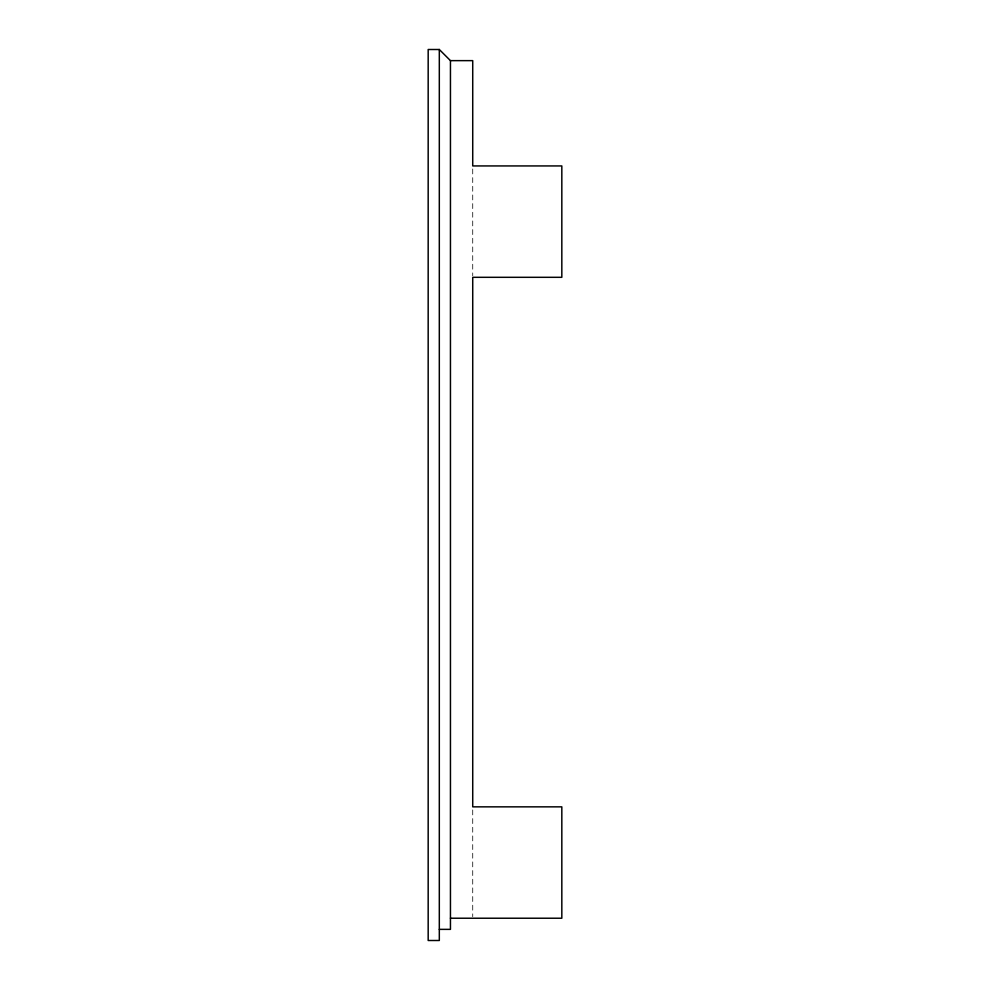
<?xml version="1.0" encoding="UTF-8"?>
<svg xmlns="http://www.w3.org/2000/svg" width="990" height="990" viewBox="0 0 990 990"><rect width="100%" height="100%" fill="white"/><g stroke="black" fill="none" stroke-linecap="round" stroke-linejoin="round"><path stroke-width="0.74" stroke-dasharray="4.95 3.71" d="M472.725 168.981L472.725 275.789M472.725 809.944L472.725 916.678"/><path stroke-width="1.49" d="M439.312 49.5L428.175 49.5L428.175 940.5L439.312 940.5L439.312 49.5L450.45 60.638L450.45 929.363L439.312 929.363M450.45 60.638L472.725 60.638L472.725 165.936L561.825 165.936L561.825 277.311L472.725 277.311L472.725 806.85L561.825 806.85L561.825 918.225L450.45 918.225"/></g></svg>
